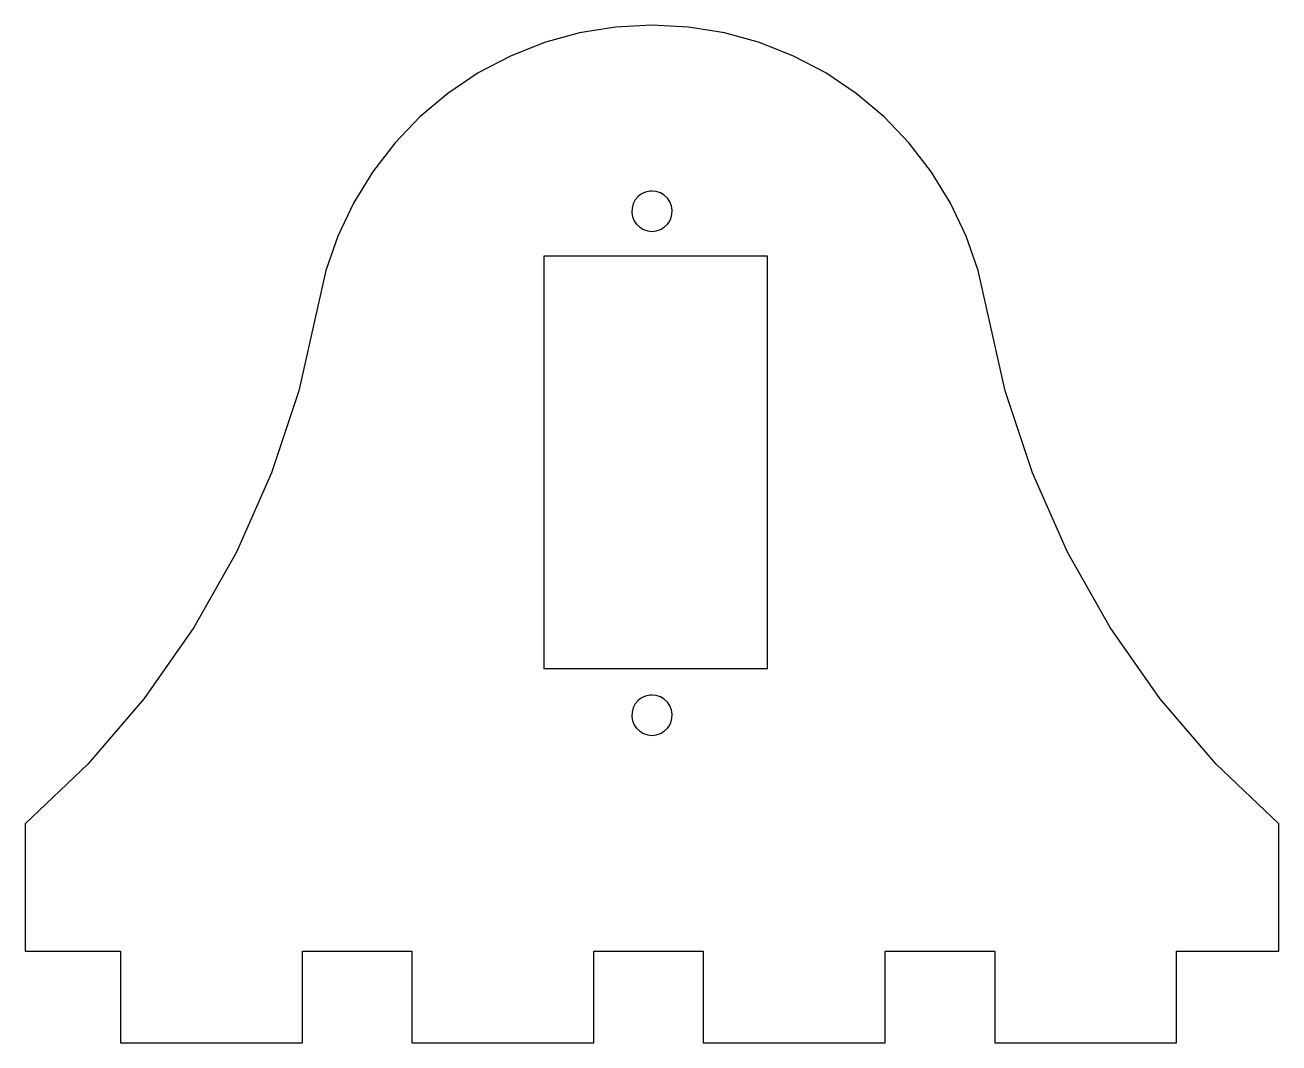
# Model space of a CAD drawing. Header units: millimetres. Extents: x -35.5 to 35.5, y -28.8 to 28.8.
import ezdxf

# ---------------------------------------------------------------- set-up
doc = ezdxf.new("R2010")
doc.units = ezdxf.units.MM

msp = doc.modelspace()

# ---------------------------------------------------------------- linework, layer by layer
at = {"color": 7, "linetype": 'Continuous', "lineweight": 25}
for p, q in [((-2.063, 28.703), (-4.102, 28.371)), ((0, 28.814), (-2.063, 28.703)), ((2.063, 28.703), (0, 28.814)), ((4.102, 28.371), (2.063, 28.703)), ((-6.093, 27.822), (-8.014, 27.062)), ((-4.102, 28.371), (-6.093, 27.822)), ((6.093, 27.822), (4.102, 28.371)), ((8.014, 27.062), (6.093, 27.822)), ((-8.014, 27.062), (-9.843, 26.101)), ((9.843, 26.101), (8.014, 27.062)), ((-9.843, 26.101), (-11.557, 24.948)), ((11.557, 24.948), (9.843, 26.101)), ((-11.557, 24.948), (-13.138, 23.619)), ((13.138, 23.619), (11.557, 24.948)), ((-13.138, 23.619), (-14.567, 22.127)), ((14.567, 22.127), (13.138, 23.619)), ((-14.567, 22.127), (-15.827, 20.49)), ((15.827, 20.49), (14.567, 22.127)), ((-15.827, 20.49), (-16.905, 18.728)), ((16.905, 18.728), (15.827, 20.49)), ((-0.589, 19.248), (-0.785, 19.098)), ((-0.365, 19.351), (-0.589, 19.248)), ((-0.123, 19.404), (-0.365, 19.351)), ((0, 19.411), (-0.123, 19.404)), ((0.245, 19.384), (0, 19.411)), ((0.479, 19.306), (0.245, 19.384)), ((0.691, 19.178), (0.479, 19.306)), ((0.87, 19.009), (0.691, 19.178)), ((-16.905, 18.728), (-17.787, 16.86)), ((-1.061, 18.692), (-1.127, 18.454)), ((-0.945, 18.91), (-1.061, 18.692)), ((-0.785, 19.098), (-0.945, 18.91)), ((1.009, 18.804), (0.87, 19.009)), ((1.1, 18.575), (1.009, 18.804)), ((1.14, 18.331), (1.1, 18.575)), ((17.787, 16.86), (16.905, 18.728)), ((-1.127, 18.454), (-1.14, 18.208)), ((-1.14, 18.208), (-1.1, 17.964)), ((-1.1, 17.964), (-1.009, 17.735)), ((0.945, 17.629), (1.061, 17.847)), ((1.061, 17.847), (1.127, 18.085)), ((1.127, 18.085), (1.14, 18.331)), ((-1.009, 17.735), (-0.945, 17.629)), ((-0.945, 17.629), (-0.87, 17.531)), ((-0.87, 17.531), (-0.691, 17.361)), ((-0.691, 17.361), (-0.479, 17.233)), ((-0.479, 17.233), (-0.245, 17.155)), ((-0.245, 17.155), (0, 17.128)), ((0, 17.128), (0.245, 17.155)), ((0.245, 17.155), (0.479, 17.233)), ((0.479, 17.233), (0.691, 17.361)), ((0.691, 17.361), (0.87, 17.531)), ((0.87, 17.531), (0.945, 17.629)), ((-17.787, 16.86), (-18.463, 14.908)), ((18.463, 14.908), (17.787, 16.86)), ((6.538, 15.727), (-6.123, 15.727)), ((-6.123, 15.727), (-6.123, -7.624)), ((6.538, -7.624), (6.538, 15.727)), ((-18.463, 14.908), (-18.926, 12.895)), ((18.926, 12.895), (18.463, 14.908)), ((-18.926, 12.895), (-20.001, 8.11)), ((20.001, 8.11), (18.926, 12.895)), ((-20.001, 8.11), (-21.539, 3.453)), ((21.539, 3.453), (20.001, 8.11)), ((-21.539, 3.453), (-23.524, -1.031)), ((23.524, -1.031), (21.539, 3.453)), ((-23.524, -1.031), (-25.938, -5.3)), ((25.938, -5.3), (23.524, -1.031)), ((-25.938, -5.3), (-28.757, -9.313)), ((28.757, -9.313), (25.938, -5.3)), ((-6.123, -7.624), (6.538, -7.624)), ((-0.365, -9.188), (-0.589, -9.292)), ((-0.123, -9.135), (-0.365, -9.188)), ((0, -9.129), (-0.123, -9.135)), ((0.245, -9.155), (0, -9.129)), ((0.479, -9.234), (0.245, -9.155)), ((-28.757, -9.313), (-31.954, -13.031)), ((-1.061, -9.848), (-1.127, -10.086)), ((-0.945, -9.63), (-1.061, -9.848)), ((-0.785, -9.441), (-0.945, -9.63)), ((-0.589, -9.292), (-0.785, -9.441)), ((0.691, -9.361), (0.479, -9.234)), ((0.87, -9.531), (0.691, -9.361)), ((1.009, -9.736), (0.87, -9.531)), ((1.1, -9.965), (1.009, -9.736)), ((31.954, -13.031), (28.757, -9.313)), ((-1.127, -10.086), (-1.14, -10.332)), ((-1.14, -10.332), (-1.1, -10.576)), ((-1.1, -10.576), (-1.009, -10.805)), ((1.061, -10.693), (1.127, -10.455)), ((1.14, -10.208), (1.1, -9.965)), ((1.127, -10.455), (1.14, -10.208)), ((-1.009, -10.805), (-0.945, -10.911)), ((-0.945, -10.911), (-0.87, -11.009)), ((-0.87, -11.009), (-0.691, -11.179)), ((-0.691, -11.179), (-0.479, -11.306)), ((-0.479, -11.306), (-0.245, -11.385)), ((0.245, -11.385), (0.479, -11.306)), ((0.479, -11.306), (0.691, -11.179)), ((0.691, -11.179), (0.87, -11.009)), ((0.87, -11.009), (0.945, -10.911)), ((0.945, -10.911), (1.061, -10.693)), ((-0.245, -11.385), (0, -11.412)), ((0, -11.412), (0.245, -11.385)), ((-31.954, -13.031), (-35.5, -16.419)), ((35.5, -16.419), (31.954, -13.031)), ((-35.5, -16.419), (-35.5, -23.625)), ((35.5, -23.625), (35.5, -16.419)), ((-35.5, -23.625), (-30.096, -23.625)), ((-30.096, -23.625), (-30.096, -28.825)), ((-19.796, -23.625), (-13.596, -23.625)), ((-19.796, -28.825), (-19.796, -23.625)), ((-13.596, -23.625), (-13.596, -28.825)), ((-3.296, -23.625), (2.904, -23.625)), ((-3.296, -28.825), (-3.296, -23.625)), ((2.904, -23.625), (2.904, -28.825)), ((13.204, -23.625), (19.404, -23.625)), ((13.204, -28.825), (13.204, -23.625)), ((19.404, -23.625), (19.404, -28.825)), ((29.704, -23.625), (35.5, -23.625)), ((29.704, -28.825), (29.704, -23.625)), ((-30.096, -28.825), (-19.796, -28.825)), ((-13.596, -28.825), (-3.296, -28.825)), ((2.904, -28.825), (13.204, -28.825)), ((19.404, -28.825), (29.704, -28.825))]:
    msp.add_line(p, q, dxfattribs=at)

doc.saveas('drawing.dxf')
